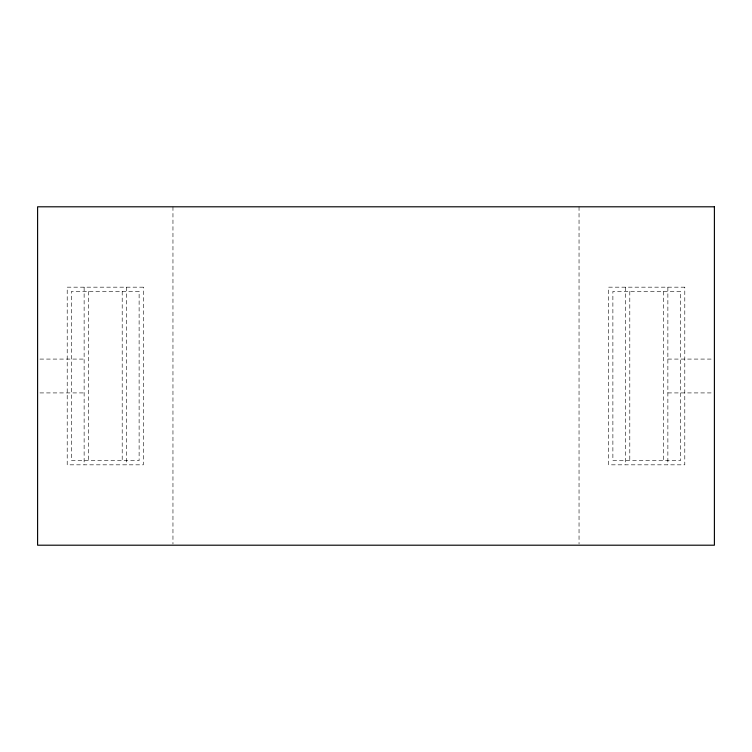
<?xml version="1.0" encoding="UTF-8"?>
<svg xmlns="http://www.w3.org/2000/svg" width="752" height="752" viewBox="0 0 752 752"><rect width="100%" height="100%" fill="white"/><g stroke="black" fill="none" stroke-linecap="round" stroke-linejoin="round"><path stroke-width="0.56" stroke-dasharray="3.76 2.82" d="M39.931 359.08L84.13 359.08M667.87 359.08L713.234 359.08M39.931 392.92L84.13 392.92M667.87 392.92L713.234 392.92M667.87 287.17L667.87 464.83M663.64 291.4L663.64 460.6M629.8 291.4L629.8 460.6M625.57 287.17L625.57 464.83M579.04 206.8L579.04 544.025M172.96 206.8L172.96 544.025M126.43 287.17L126.43 464.83M122.2 291.4L122.2 460.6M88.36 291.4L88.36 460.6M84.13 287.17L84.13 464.83M143.35 287.17L67.21 287.17L67.21 464.83L143.35 464.83L143.35 287.17M684.79 287.17L608.65 287.17L608.65 464.83L684.79 464.83L684.79 287.17M139.12 291.4L71.44 291.4L71.44 460.6L139.12 460.6L139.12 291.4M680.56 291.4L612.88 291.4L612.88 460.6L680.56 460.6L680.56 291.4"/><path stroke-width="1.13" d="M714.4 206.8L37.6 206.8L37.6 545.2L714.4 545.2L714.4 206.8"/></g></svg>
